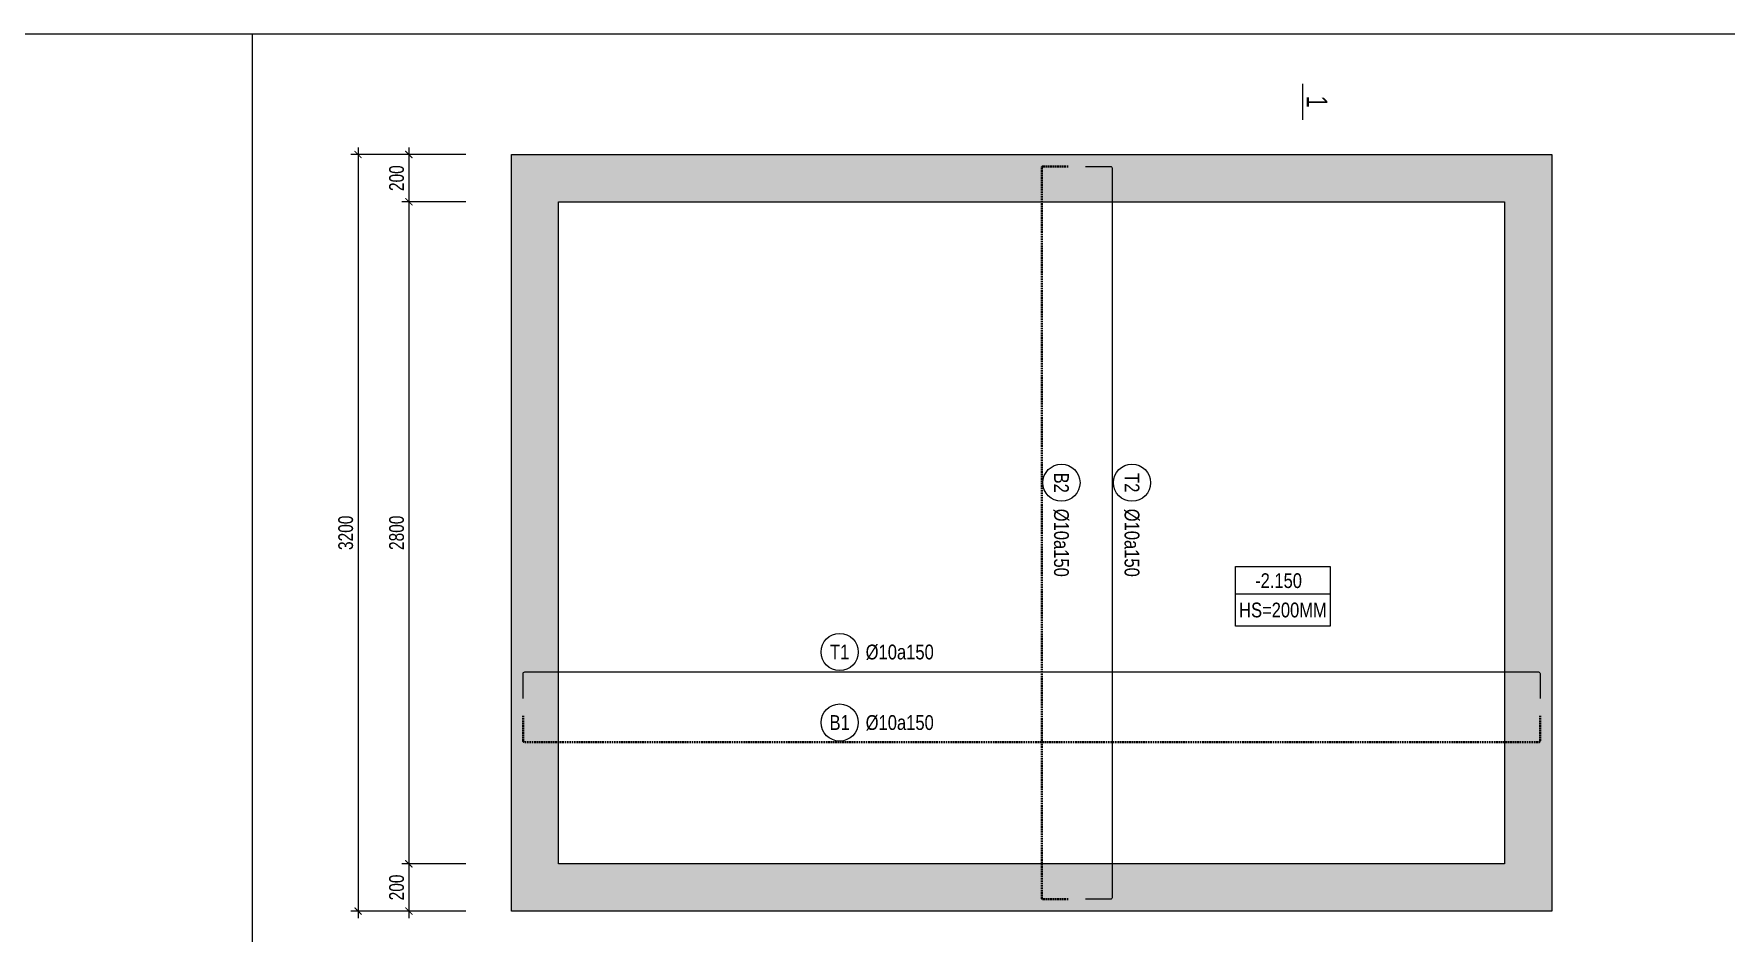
# Model space of a CAD drawing. Extents: x -165145 to 691808, y -202842 to 311040.
# Drawn here: x 215265 to 222421, y -178375 to -174572 of the extents above; entities that cross this region are included whole.
import ezdxf
from ezdxf.enums import TextEntityAlignment as Align

# ---------------------------------------------------------------- set-up
doc = ezdxf.new("R2010")
doc.units = 0
doc.header["$LTSCALE"] = 10
doc.header["$MEASUREMENT"] = 0
doc.linetypes.add('HIDDEN', pattern=[2.3807, 1.587, -0.7937])
doc.layers.get('0').update_dxf_attribs({"linetype": 'CONTINUOUS'})
doc.layers.get('Defpoints').update_dxf_attribs({"color": 5, "linetype": 'CONTINUOUS'})
for name, color, linetype, lineweight in [('DCE_BottomBars', 1, 'HIDDEN', 40), ('DCE_TopBars', 1, 'CONTINUOUS', 40), ('GE_KC_DIM', 1, 'CONTINUOUS', 20), ('GE_KC_NETMANH', 8, 'CONTINUOUS', 20), ('GE_KC_NETTHAY', 2, 'CONTINUOUS', 20), ('GE_KC_TEXT', 4, 'CONTINUOUS', 20), ('KC-HATCH', 8, 'CONTINUOUS', 20)]:
    doc.layers.add(name, color=color, linetype=linetype, lineweight=lineweight)
doc.layers.add('GE_KC_STEEL', color=6, linetype='CONTINUOUS')
doc.styles.add('Dce_Text', font='arial.ttf', dxfattribs={"width": 0.8})
doc.styles.add('GE_KC-Arial', font='arial.ttf', dxfattribs={"width": 0.75})
doc.styles.add('GE_KC_BIGTEXT', font='arial.ttf', dxfattribs={"width": 0.75})
doc.styles.add('GE_KC_SMTEXT', font='arial.ttf', dxfattribs={"width": 0.7})
doc.dimstyles.new('GE_KC_DIM25', dxfattribs={"dimscale": 25, "dimtxt": 2.5, "dimasz": 1.2, "dimexe": 1.2, "dimexo": 0, "dimgap": 0.8, "dimtad": 1, "dimdec": 0, "dimzin": 1, "dimdsep": 46, "dimtxsty": 'GE_KC-Arial', "dimblk": 'ARCHTICK', "dimcen": 1.2, "dimdle": 1.2, "dimclrd": 1, "dimclre": 1, "dimclrt": 4, "dimadec": 0, "dimazin": 0, "dimtfac": 1, "dimtdec": 0, "dimtix": 1, "dimtmove": 2, "dimatfit": 3, "dimfxl": 0.15, "dimtvp": 0.833333, "dimtolj": 1, "dimtzin": 0, "dimarcsym": 0})

# ---------------------------------------------------------------- blocks, each defined once
blk = doc.blocks.new('_ArchTick')
at = {"color": 0, "linetype": 'ByBlock', "const_width": 0.15}
blk.add_lwpolyline([(-0.5, -0.5), (0.5, 0.5)], dxfattribs=at)
blk = doc.blocks.new('*D2998')
at = {"layer": 'Defpoints', "color": 0, "transparency": 16777216}
for p in [(217091.8, -175082.1), (216850.5, -175282.1), (217091.8, -175282.1)]:
    blk.add_point(p, dxfattribs=at)
at = {"layer": 'GE_KC_DIM', "color": 1, "lineweight": -2, "transparency": 16777216}
for p, q in [((217091.8, -175082.1), (216820.5, -175082.1)), ((216850.5, -175052.1), (216850.5, -175312.1)), ((217091.8, -175282.1), (216820.5, -175282.1))]:
    blk.add_line(p, q, dxfattribs=at)
at = {"layer": 'GE_KC_DIM', "color": 1, "lineweight": -2, "transparency": 16777216, "xscale": 30, "yscale": 30, "zscale": 30}
for p, rotation in [((216850.5, -175082.1), 90), ((216850.5, -175282.1), 270)]:
    blk.add_blockref('_ArchTick', p, dxfattribs=dict(at, rotation=rotation))
at = {"layer": 'GE_KC_DIM', "color": 4, "transparency": 16777216, "insert": (216798.5, -175182.1), "char_height": 62.5, "attachment_point": 5, "rotation": 90, "style": 'GE_KC-Arial'}
blk.add_mtext('\\A1;200', dxfattribs=at)
blk = doc.blocks.new('*D2999')
at = {"layer": 'Defpoints', "color": 0, "transparency": 16777216}
for p in [(217091.8, -175282.1), (216850.5, -178082.1), (217091.8, -178082.1)]:
    blk.add_point(p, dxfattribs=at)
at = {"layer": 'GE_KC_DIM', "color": 1, "lineweight": -2, "transparency": 16777216}
for p, q in [((217091.8, -175282.1), (216820.5, -175282.1)), ((216850.5, -175252.1), (216850.5, -178112.1)), ((217091.8, -178082.1), (216820.5, -178082.1))]:
    blk.add_line(p, q, dxfattribs=at)
at = {"layer": 'GE_KC_DIM', "color": 1, "lineweight": -2, "transparency": 16777216, "xscale": 30, "yscale": 30, "zscale": 30}
for p, rotation in [((216850.5, -175282.1), 90), ((216850.5, -178082.1), 270)]:
    blk.add_blockref('_ArchTick', p, dxfattribs=dict(at, rotation=rotation))
at = {"layer": 'GE_KC_DIM', "color": 4, "transparency": 16777216, "insert": (216798.5, -176682.1), "char_height": 62.5, "attachment_point": 5, "rotation": 90, "style": 'GE_KC-Arial'}
blk.add_mtext('\\A1;2800', dxfattribs=at)
blk = doc.blocks.new('*D3000')
at = {"layer": 'Defpoints', "color": 0, "transparency": 16777216}
for p in [(217091.8, -178082.1), (216850.5, -178282.1), (217091.8, -178282.1)]:
    blk.add_point(p, dxfattribs=at)
at = {"layer": 'GE_KC_DIM', "color": 1, "lineweight": -2, "transparency": 16777216}
for p, q in [((217091.8, -178082.1), (216820.5, -178082.1)), ((216850.5, -178052.1), (216850.5, -178312.1)), ((217091.8, -178282.1), (216820.5, -178282.1))]:
    blk.add_line(p, q, dxfattribs=at)
at = {"layer": 'GE_KC_DIM', "color": 1, "lineweight": -2, "transparency": 16777216, "xscale": 30, "yscale": 30, "zscale": 30}
for p, rotation in [((216850.5, -178082.1), 90), ((216850.5, -178282.1), 270)]:
    blk.add_blockref('_ArchTick', p, dxfattribs=dict(at, rotation=rotation))
at = {"layer": 'GE_KC_DIM', "color": 4, "transparency": 16777216, "insert": (216798.5, -178182.1), "char_height": 62.5, "attachment_point": 5, "rotation": 90, "style": 'GE_KC-Arial'}
blk.add_mtext('\\A1;200', dxfattribs=at)
blk = doc.blocks.new('*D3001')
at = {"layer": 'Defpoints', "color": 0, "transparency": 16777216}
for p in [(216997, -175082.1), (216635.5, -178282.1), (216997, -178282.1)]:
    blk.add_point(p, dxfattribs=at)
at = {"layer": 'GE_KC_DIM', "color": 1, "lineweight": -2, "transparency": 16777216}
for p, q in [((216997, -175082.1), (216605.5, -175082.1)), ((216635.5, -175052.1), (216635.5, -178312.1)), ((216997, -178282.1), (216605.5, -178282.1))]:
    blk.add_line(p, q, dxfattribs=at)
at = {"layer": 'GE_KC_DIM', "color": 1, "lineweight": -2, "transparency": 16777216, "xscale": 30, "yscale": 30, "zscale": 30}
for p, rotation in [((216635.5, -175082.1), 90), ((216635.5, -178282.1), 270)]:
    blk.add_blockref('_ArchTick', p, dxfattribs=dict(at, rotation=rotation))
at = {"layer": 'GE_KC_DIM', "color": 4, "transparency": 16777216, "insert": (216583.5, -176682.1), "char_height": 62.5, "attachment_point": 5, "rotation": 90, "style": 'GE_KC-Arial'}
blk.add_mtext('\\A1;3200', dxfattribs=at)
blk = doc.blocks.new('*U3143')
at = {"layer": 'DCE_BottomBars', "color": 6}
blk.add_lwpolyline([(-2828, 269), (-2828, 15, 0.414214), (-2813, 0), (4577, 0, 0.414214), (4592, 15), (4592, 269)], format="xyb", dxfattribs=at)
at = {"layer": 'GE_KC_DIM'}
blk.add_circle((375, 200), 188, dxfattribs=at)
at = {"layer": 'GE_KC_TEXT', "style": 'Dce_Text', "width": 0.8}
blk.add_attdef('SHT', text='', height=150, dxfattribs=at).set_placement((375, 200), align=Align.MIDDLE_CENTER)
blk.add_attdef('DKVAKC', text='', height=150, dxfattribs=at).set_placement((638, 200), align=Align.MIDDLE_LEFT)
blk = doc.blocks.new('*U3144')
at = {"layer": 'GE_KC_DIM'}
blk.add_circle((375, 202), 188, dxfattribs=at)
at = {"layer": 'GE_KC_STEEL'}
blk.add_lwpolyline([(-2828, -269), (-2828, -15, -0.414214), (-2813, 0), (4577, 0, -0.414214), (4592, -15), (4592, -269)], format="xyb", dxfattribs=at)
at = {"layer": 'GE_KC_TEXT', "style": 'Dce_Text', "width": 0.8}
blk.add_attdef('SHT', text='', height=150, dxfattribs=at).set_placement((375, 202), align=Align.MIDDLE_CENTER)
blk.add_attdef('DKVAKC', text='', height=150, dxfattribs=at).set_placement((638, 202), align=Align.MIDDLE_LEFT)
blk = doc.blocks.new('*U3256')
at = {"layer": 'DCE_BottomBars', "color": 6}
blk.add_lwpolyline([(-2828, 269), (-2828, 15, 0.414214), (-2813, 0), (7449, 0, 0.414214), (7464, 15), (7464, 269)], format="xyb", dxfattribs=at)
at = {"layer": 'GE_KC_DIM'}
blk.add_circle((375, 200), 188, dxfattribs=at)
at = {"layer": 'GE_KC_TEXT', "style": 'Dce_Text', "width": 0.8}
blk.add_attdef('SHT', text='', height=150, dxfattribs=at).set_placement((375, 200), align=Align.MIDDLE_CENTER)
blk.add_attdef('DKVAKC', text='', height=150, dxfattribs=at).set_placement((638, 200), align=Align.MIDDLE_LEFT)
blk = doc.blocks.new('*U3255')
at = {"layer": 'GE_KC_DIM'}
blk.add_circle((375, 202), 188, dxfattribs=at)
at = {"layer": 'GE_KC_STEEL'}
blk.add_lwpolyline([(-2828, -269), (-2828, -15, -0.414214), (-2813, 0), (7449, 0, -0.414214), (7464, -15), (7464, -269)], format="xyb", dxfattribs=at)
at = {"layer": 'GE_KC_TEXT', "style": 'Dce_Text', "width": 0.8}
blk.add_attdef('SHT', text='', height=150, dxfattribs=at).set_placement((375, 202), align=Align.MIDDLE_CENTER)
blk.add_attdef('DKVAKC', text='', height=150, dxfattribs=at).set_placement((638, 202), align=Align.MIDDLE_LEFT)

msp = doc.modelspace()

# ---------------------------------------------------------------- hatches: boundary and pattern name
at = {"layer": 'KC-HATCH'}
h = msp.add_hatch(dxfattribs=at)
h.set_pattern_fill('BETONG', color=256, scale=30, pattern_type=2)
h.set_pattern_definition([(0, (0, 0), (0, 155.88457), [3.75, -86.25]), (0, (0, 6.5), (0, 155.88457), [3.75, -86.25]), (120, (0, 0), (-135, -77.94229), [3.75, -86.25]), (120, (5.62, 3.25), (-135, -77.94229), [3.75, -86.25]), (0, (45, 77.94), (0, 155.88457), [3.75, -86.25]), (0, (45, 84.44), (0, 155.88457), [3.75, -86.25]), (120, (45, 77.94), (-135, -77.94229), [3.75, -86.25]), (120, (50.62, 81.19), (-135, -77.94229), [3.75, -86.25]), (60, (3.75, 0), (-135, 77.94229), [3.75, -86.25]), (60, (-1.88, 3.25), (-135, 77.94229), [3.75, -86.25]), (60, (48.75, -77.94), (-135, 77.94229), [3.75, -86.25]), (60, (43.12, -74.7), (-135, 77.94229), [3.75, -86.25]), (45, (0, 0), (-31.819805, 31.819805), []), (50, (0, 0), (215.17805, -18.82564), [22.5, -247.5]), (355, (0, 0), (-41.6254, 225.65764), [18, -198]), (100.4514, (17.93, -1.57), (173.55281, 206.83186), [19.12206, -210.34263]), (46.1842, (0, 60), (320.17231, -49.6557), [33.75, -371.25]), (96.6356, (26.68, 55.86), (280.3988, 292.23536), [28.6831, -315.5139]), (351.1842, (0, 60), (280.3986, 292.23558), [27, -297]), (21, (30, 45), (179.07212, -120.78567), [22.5, -247.5]), (326, (30, 45), (72.9946, 217.54501), [18, -198]), (71.4514, (44.92, 34.93), (252.06679, 96.75915), [19.12206, -210.34263]), (37.5, (0, 0), (3.647957, 99.868156), [0, -195.6, 0, -201, 0, -198.75]), (7.5, (0, 0), (78.92086, 118.323514), [0, -114.6, 0, -191.1, 0, -75.75]), (327.5, (-66.9, 0), (160.14673, -6.766462), [0, -75, 0, -234, 0, -310.5]), (317.5, (-96.9, 0), (174.95585, 30.031495), [0, -97.5, 0, -155.4, 0, -220.5])])
h.paths.add_polyline_path([(217283.76801, -175082.05734), (217283.76801, -178282.05734), (221683.76801, -178282.05734), (221683.76801, -175082.05734)])
h.paths.add_polyline_path([(221483.76801, -175282.05734), (221483.76801, -178082.05734), (217483.76801, -178082.05734), (217483.76801, -175282.05734)], flags=16)

# ---------------------------------------------------------------- linework, layer by layer
at = {"layer": 'Defpoints'}
msp.add_lwpolyline([(216189.79282, -174571.72832), (224814.79282, -174571.72832), (224814.79282, -181746.72832), (216189.79282, -181746.72832)], close=True, dxfattribs=at)
at = {"layer": 'GE_KC_NETMANH'}
for p, q in [((174130.40086, -174571.72832), (385223.40086, -174571.72832)), ((220345.84307, -176940.19429), (220746.76795, -176940.19429))]:
    msp.add_line(p, q, dxfattribs=at)
msp.add_lwpolyline([(220345.84307, -176824.36779), (220746.76795, -176824.36779), (220746.76795, -177076.85412), (220345.84307, -177076.85412)], close=True, dxfattribs=at)
at = {"layer": 'GE_KC_NETTHAY'}
for points in [[(221683.76801, -175082.05734), (221683.76801, -178282.05734), (217283.76801, -178282.05734), (217283.76801, -175082.05734)], [(221483.76801, -175282.05734), (221483.76801, -178082.05734), (217483.76801, -178082.05734), (217483.76801, -175282.05734)]]:
    msp.add_lwpolyline(points, close=True, dxfattribs=at)

# ---------------------------------------------------------------- block references
at = {"layer": 'DCE_TopBars', "xscale": 0.4177807486631016, "yscale": 0.4177807486631016, "zscale": 0.4177807486631016, "rotation": 270}
for name, p, values in [('*U3143', (219526.21819, -176313.68365), {'DKVAKC': '%%c10a150', 'SHT': 'B2'}), ('*U3144', (219823.71819, -176313.68365), {'DKVAKC': '%%c10a150', 'SHT': 'T2'})]:
    msp.add_blockref(name, p, dxfattribs=at).add_auto_attribs(values)
at = {"layer": 'DCE_TopBars', "xscale": 0.4177807486631016, "yscale": 0.4177807486631016, "zscale": 0.4177807486631016}
for name, p, values in [('*U3255', (218515.39433, -177270.70022), {'DKVAKC': '%%c10a150', 'SHT': 'T1'}), ('*U3256', (218515.39433, -177568.20022), {'DKVAKC': '%%c10a150', 'SHT': 'B1'})]:
    msp.add_blockref(name, p, dxfattribs=at).add_auto_attribs(values)

# ---------------------------------------------------------------- texts
at = {"layer": 'GE_KC_TEXT', "linetype": 'Continuous', "style": 'GE_KC_BIGTEXT', "width": 0.75}
msp.add_text('%%U  1  ', height=87.5, rotation=270, dxfattribs=at).set_placement((220647.24365, -174858.96051), align=Align.CENTER)
at = {"layer": 'GE_KC_TEXT', "color": 4, "style": 'GE_KC_SMTEXT', "width": 0.8}
for s, p in [('-2.150', (220527.85282, -176915.66035)), ('HS=200MM ', (220556.18615, -177039.82018))]:
    msp.add_text(s, height=62.5, dxfattribs=at).set_placement(p, align=Align.CENTER)

# ---------------------------------------------------------------- dimensions: what is measured, and where the dimension line sits
at = {"layer": 'GE_KC_DIM'}
for base, p1, p2, picture, middle in [((216635.45328, -178282.05734), (216996.95328, -175082.05734), (216996.95328, -178282.05734), '*D3001', (216583.52115, -176682.05734)), ((216850.45328, -175282.05734), (217091.81936, -175082.05734), (217091.81936, -175282.05734), '*D2998', (216798.54246, -175182.05734)), ((216850.45328, -178082.05734), (217091.81936, -175282.05734), (217091.81936, -178082.05734), '*D2999', (216798.54246, -176682.05734)), ((216850.45328, -178282.05734), (217091.81936, -178082.05734), (217091.81936, -178282.05734), '*D3000', (216798.54246, -178182.05734))]:
    dim = msp.add_linear_dim(base=base, p1=p1, p2=p2, angle=270, dimstyle='GE_KC_DIM25', dxfattribs=at)
    dim.commit()
    dim.dimension.update_dxf_attribs({"geometry": picture, "text_midpoint": middle})

doc.saveas('drawing.dxf')
